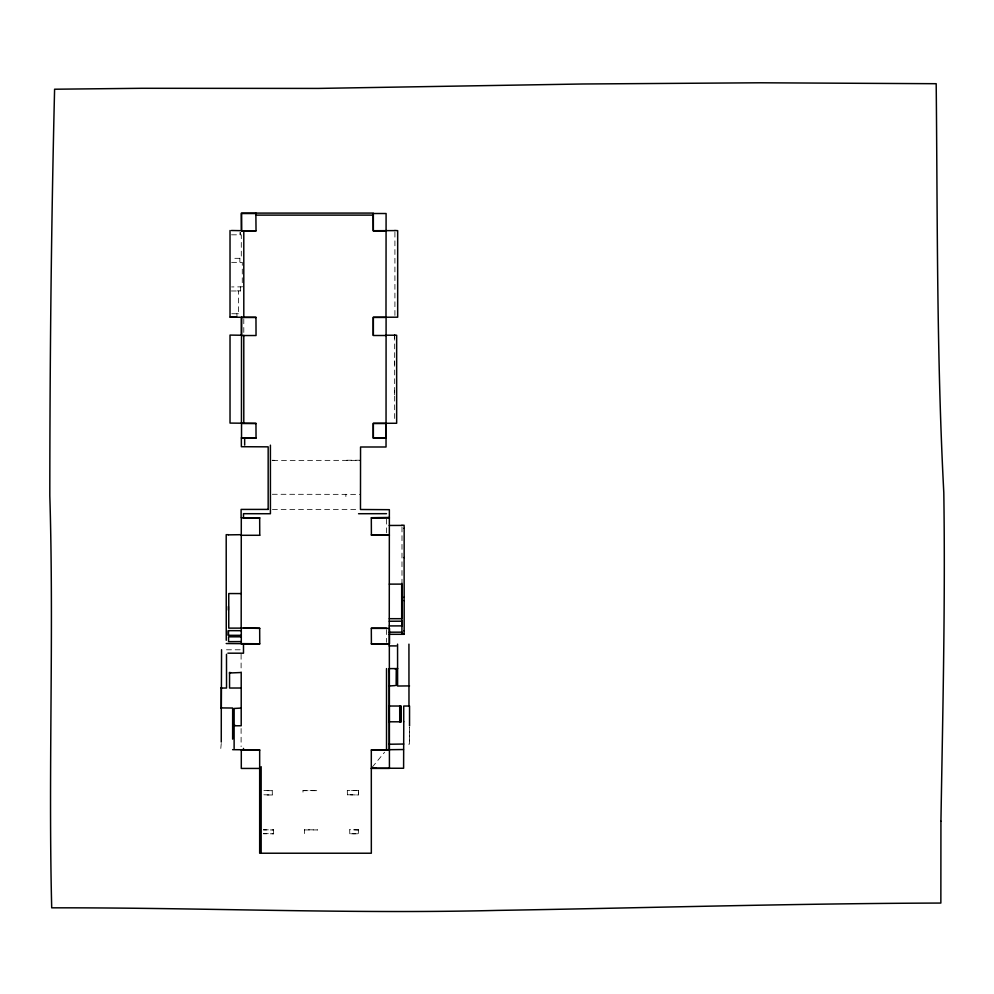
<?xml version="1.0" encoding="UTF-8"?>
<svg xmlns="http://www.w3.org/2000/svg" width="994" height="994" viewBox="0 0 994 994"><rect width="100%" height="100%" fill="white"/><g stroke="black" fill="none" stroke-linecap="round" stroke-linejoin="round"><path stroke-width="0.75" stroke-dasharray="4.97 3.73" d="M221.252 743.5L220.68 749.762M408.633 744.133L409.516 744.133L409.54 727.409M372.29 767.119L384.616 752.197M231.49 234.82L241.293 234.82L241.293 258.328L231.614 258.303M231.614 262.354L242.3 262.354L242.275 286.856L231.614 286.931M237.317 290.869L240.386 290.869M231.353 290.981L240.436 290.981L240.386 286.769M231.776 313.731L238.386 313.769L238.386 291.018M272.07 460.247L274.742 460.346M360.424 460.234L346.297 460.234L346.334 462.707M272.791 460.384L360.474 460.359M272.319 494.279L360.474 494.378M272.431 509.4L359.008 509.388M226.495 649.79L241.107 649.79M263.882 790.479L272.331 790.69L263.969 790.69M347.378 794.976L347.304 790.466L358.561 790.466L358.635 794.976L347.304 794.765L358.635 794.976M303.071 790.677L317.732 790.677L302.984 790.479L302.984 794.778M358.635 790.665L347.304 790.466M263.882 794.79L272.331 794.989L263.969 795.001M263.36 829.741L273.661 829.953L263.447 829.965M349.789 833.78L349.702 829.729L358.424 829.94L358.424 833.78L349.789 833.78L358.424 833.78M304.487 829.928L317.67 829.928L304.412 829.729L304.412 833.581M358.424 829.94L349.702 829.729M263.36 833.581L273.661 833.804L263.447 833.804M238.386 313.769L236.92 313.632L236.97 316.005M394.655 338.382L394.606 335.065M394.655 364.86L394.606 360.772M394.606 394.742L394.606 390.654M345.862 496.54L345.862 494.267M239.877 262.192L239.877 258.179M409.516 727.26L409.516 744.034M401.998 526.969L401.986 583.267M394.916 232.149L394.916 317.148M394.668 335.214L394.668 421.655M386.517 519.141L386.517 533.48M386.517 629.587L386.517 642.335M358.561 790.466L358.561 794.765M358.337 829.729L358.337 833.568M273.574 829.741L273.661 833.804M272.244 790.479L272.331 794.989M243.791 318.788L243.791 333.847M241.107 654.276L241.107 672.242M241.107 728.527L241.107 746.643M240.188 232.049L240.188 234.82L240.126 231.875"/><path stroke-width="1.49" d="M221.264 742.058L221.302 687.96M232.633 739.126L232.671 708.026L220.668 707.914M235.205 725.359L234.124 725.359L234.124 748.457M230.633 672.528L229.428 673.013L241.207 672.503L241.207 725.757L232.733 725.794L234.124 725.359M403.713 721.644L403.738 706.026L409.553 706.026L409.54 725.893M221.563 649.716L221.302 708.126M389.151 671.472L389.337 668.577M395.053 685.587L389.114 685.997M400.843 706.026L400.917 721.806L400.843 706.026L389.288 706.026L389.325 721.793L400.917 721.806L399.737 721.781L399.712 706.051M220.718 688.034L226.533 688.034L226.495 654.288M408.932 644.149L408.981 706.026M389.238 749.538L389.188 668.602L397.675 668.602L395.202 669.024L396.271 668.602L396.134 685.587M375.844 767.79L371.334 768.263L403.601 768.25L403.775 721.806M256.042 213.536L241.53 213.536L241.53 230.931L256.042 230.931L255.868 213.089M255.967 215.114L373.284 215.114M394.866 230.459L397.675 230.658L397.675 317.198L373.272 317.26L373.272 335.326M240.188 230.658L231.428 230.496M255.967 230.745L241.467 230.782L241.356 213.101L373.172 213.076L373.272 230.72L394.916 230.608M386.094 230.906L373.346 230.906L373.346 213.511L386.094 213.511L385.995 317.198M236.97 317.148L231.701 317.036M230.111 317.248L255.967 317.285L256.042 335.525L241.53 335.537M256.042 317.471L241.53 317.471L241.443 423.295M394.606 335.065L396.656 335.264L396.656 423.258L373.272 423.307L373.272 437.994L386.032 438.031L386.02 423.332M241.418 335.239L230.024 335.09L230.024 423.084L255.967 423.332L256.042 438.192L241.53 438.192L241.53 423.519L256.042 423.519M385.97 335.214L394.668 335.214M386.094 335.5L373.346 335.5L373.346 317.446L386.094 317.446L386.032 446.989L360.549 447.002L360.474 509.5L389.362 509.686L389.263 627.351M386.094 423.494L373.346 423.494L373.346 438.168L386.094 438.168M255.967 438.006L241.356 437.758L241.356 446.716L268.169 446.84L268.169 509.512M267.771 509.4L241.107 509.413L241.107 517.489M259.745 517.949L241.293 517.949L241.182 628.121L228.757 628.121L228.757 593.555L241.194 593.58M371.396 517.924L389.424 517.924M401.924 525.254L404.111 525.254L404.111 528.286M389.288 525.466L401.998 525.428M228.384 534.685L226.197 534.685L226.259 640.285M228.446 534.859L241.107 534.685M371.309 534.909L389.35 534.946M389.424 535.12L371.396 535.12L371.309 517.712L389.238 517.452M241.343 535.294L259.807 535.281M389.3 584.124L401.688 584.112L401.688 618.69L389.3 618.69M389.288 621.25L402.11 621.2L402.11 625.885L389.288 625.922M243.493 628.233L259.67 628.196L259.745 643.988L241.293 643.988L241.293 628.407M386.529 628.22L371.309 628.183L371.396 643.963L389.424 643.963L389.424 628.382L371.396 628.382M259.745 628.407L241.107 627.947M241.194 630.681L228.334 630.643L228.347 635.352L228.446 630.643M401.887 632.159L389.288 632.196M401.924 634.097L404.111 634.097L404.111 630.705M389.288 634.309L404.185 634.309M228.446 635.315L241.182 635.315M241.194 636.819L228.57 636.819L228.57 641.639L241.182 641.59M259.67 643.777L226.197 643.528M371.309 643.764L389.337 643.752L389.35 628.22M396.271 645.914L389.176 645.889L389.188 644.435M227.862 653.182L243.493 653.207L243.493 643.814M241.157 688.022L229.552 688.034L229.552 672.366M389.151 744.245L403.688 744.034M259.745 750.122L241.293 750.135L241.293 768.437L259.745 768.437M371.396 750.11L389.424 750.097M371.396 768.412L389.424 768.412L389.337 645.889M241.231 708.063L234.149 708.474L234.137 725.794M386.517 513.674L358.548 513.724M243.791 230.745L243.803 317.322M409.516 685.91L397.612 686.022L397.563 644.149M386.517 668.577L386.529 749.923M241.467 317.322L241.467 335.376M403.477 749.538L371.309 749.898L371.334 853.225L259.67 853.225L259.67 749.923L232.621 749.675M389.151 721.793L389.151 714.649M270.405 445.163L270.418 513.736L243.48 513.699L243.505 517.775L259.67 517.737L259.745 535.145M243.791 423.332L243.791 335.351M244.661 438.019L244.673 445.101M243.48 748.445L243.48 749.923M404.16 528.435L404.16 557.671M404.16 597.245L404.111 557.522M404.16 600.786L404.16 630.855M404.111 597.096L404.111 600.637M401.986 583.267L401.924 632.967M261.149 766.685L261.161 853.225M230.024 230.496L230.024 317.036M228.384 606.526L228.384 610.067M940.933 821.268L940.858 903.061C792.939 903.496 645.081 907.944 497.186 910.405C348.658 914.07 200.192 907.51 51.7 907.833C48.259 770.512 53.974 633.128 49.812 495.77C49.874 360.238 51.278 224.706 54.595 89.224L141.943 88.292L318.341 88.416L582.695 83.993L760.335 82.788L936.186 83.707C937.578 220.034 936.609 356.436 943.803 492.639C945.406 602.19 942.772 711.729 940.933 821.268"/></g></svg>
